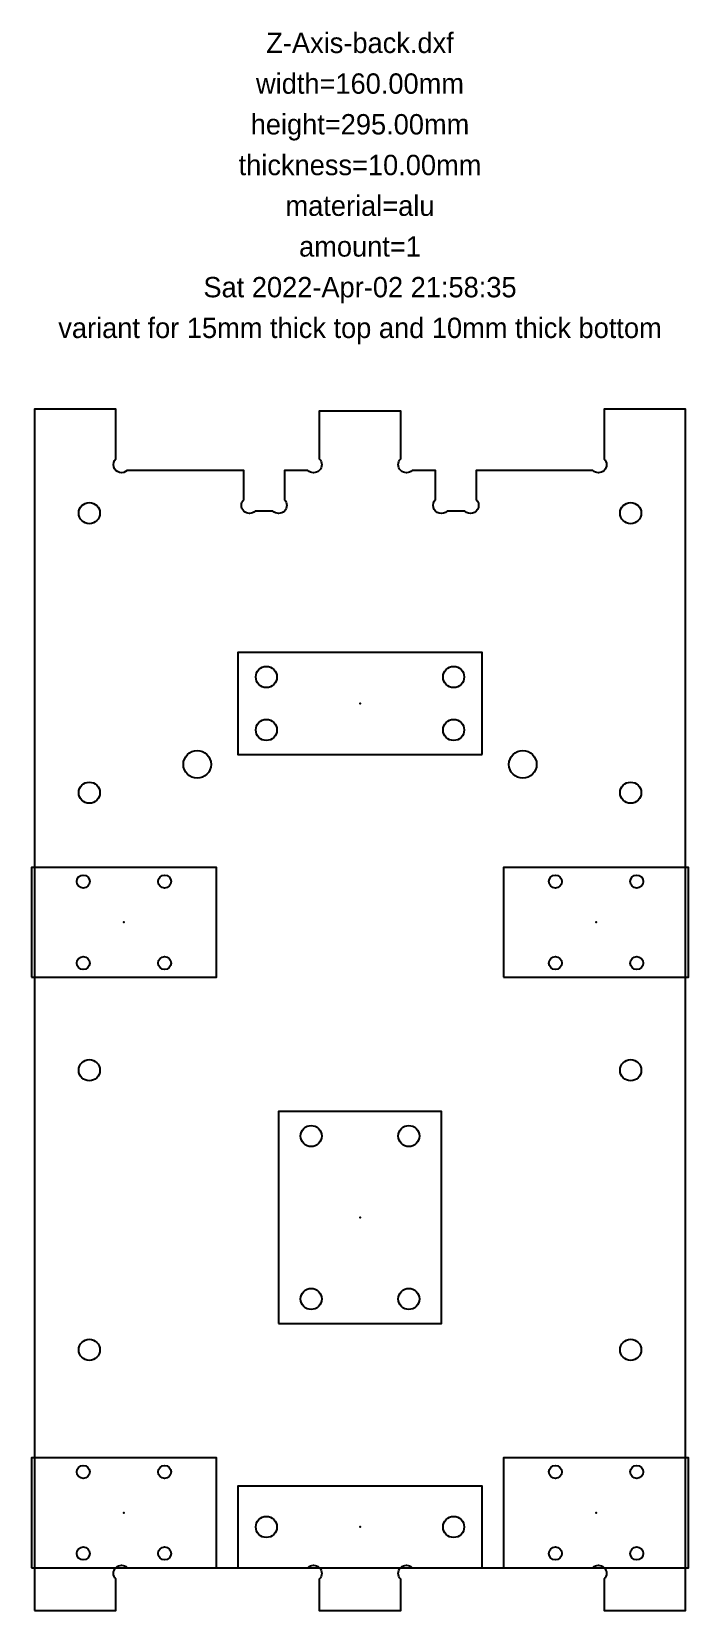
# Model space of a CAD drawing. Header units: millimetres. Extents: x -81 to 81, y -10 to 378.
import ezdxf
from ezdxf.enums import TextEntityAlignment as Align

# ---------------------------------------------------------------- set-up
doc = ezdxf.new("R2010")
doc.units = ezdxf.units.MM
doc.layers.add('annotation', color=2, linetype='Continuous')
doc.layers.add('outline', color=2, linetype='Continuous')
doc.styles.add('LiberationSerif', font='LiberationSerif-Regular.ttf')

msp = doc.modelspace()

# ---------------------------------------------------------------- linework, layer by layer
msp.add_lwpolyline([(-80, -10), (-60, -10), (-60, -2.33, -1), (-57.17, 0.5), (-12.83, 0.5, -1), (-10, -2.33), (-10, -10), (10, -10), (10, -2.33, -1), (12.83, 0.5), (57.17, 0.5, -1), (60, -2.33), (60, -10), (80, -10), (80, 285), (60, 285), (60, 272.83, -1), (57.17, 270), (28.57, 270), (28.57, 262.83, -1), (25.74, 260), (21.4, 260, -1), (18.57, 262.83), (18.57, 270), (12.83, 270, -1), (10, 272.83), (10, 284.5), (-10, 284.5), (-10, 272.83, -1), (-12.83, 270), (-18.57, 270), (-18.57, 262.83, -1), (-21.4, 260), (-25.74, 260, -1), (-28.57, 262.83), (-28.57, 270), (-57.17, 270, -1), (-60, 272.83), (-60, 285), (-80, 285)], format="xyb", close=True)
for centre, radius in [((-66.5, 259.5), 2.6), ((66.5, 259.5), 2.6), ((-23, 219.25), 2.6), ((23, 219.25), 2.6), ((-23, 206.25), 2.6), ((23, 206.25), 2.6), ((-40, 197.78), 3.4), ((40, 197.78), 3.4), ((-66.5, 190.83), 2.6), ((66.5, 190.83), 2.6), ((-68, 169), 1.6), ((-48, 169), 1.6), ((48, 169), 1.6), ((68, 169), 1.6), ((-68, 149), 1.6), ((-48, 149), 1.6), ((48, 149), 1.6), ((68, 149), 1.6), ((-66.5, 122.67), 2.6), ((66.5, 122.67), 2.6), ((-12, 106.5), 2.6), ((12, 106.5), 2.6), ((-12, 66.5), 2.6), ((12, 66.5), 2.6), ((-66.5, 54), 2.6), ((66.5, 54), 2.6), ((-68, 24), 1.6), ((-48, 24), 1.6), ((48, 24), 1.6), ((68, 24), 1.6), ((-23, 10.5), 2.6), ((23, 10.5), 2.6), ((-68, 4), 1.6), ((-48, 4), 1.6), ((48, 4), 1.6), ((68, 4), 1.6)]:
    msp.add_circle(centre, radius)
at = {"layer": 'outline'}
for points in [[(30, 200.25), (30, 225.25), (-30, 225.25), (-30, 200.25)], [(-80.7, 145.5), (-35.3, 145.5), (-35.3, 172.5), (-80.7, 172.5)], [(35.3, 145.5), (80.7, 145.5), (80.7, 172.5), (35.3, 172.5)], [(-20, 60.5), (20, 60.5), (20, 112.5), (-20, 112.5)], [(-80.7, 0.5), (-35.3, 0.5), (-35.3, 27.5), (-80.7, 27.5)], [(35.3, 0.5), (80.7, 0.5), (80.7, 27.5), (35.3, 27.5)], [(30, 0.5), (30, 20.5), (-30, 20.5), (-30, 0.5)]]:
    msp.add_lwpolyline(points, close=True, dxfattribs=at)
for p in [(0, 212.75), (-58, 159), (58, 159), (0, 86.5), (-58, 14), (58, 14), (0, 10.5)]:
    msp.add_point(p, dxfattribs=at)

# ---------------------------------------------------------------- texts
at = {"layer": 'annotation', "style": 'LiberationSerif'}
for s, p in [('Z-Axis-back.dxf', (0, 375)), ('width=160.00mm', (0, 365)), ('height=295.00mm', (0, 355)), ('thickness=10.00mm', (0, 345)), ('material=alu', (0, 335)), ('amount=1', (0, 325)), ('Sat 2022-Apr-02 21:58:35', (0, 315)), ('variant for 15mm thick top and 10mm thick bottom', (0, 305))]:
    msp.add_text(s, height=5, dxfattribs=at).set_placement(p, align=Align.MIDDLE_CENTER)

doc.saveas('drawing.dxf')
